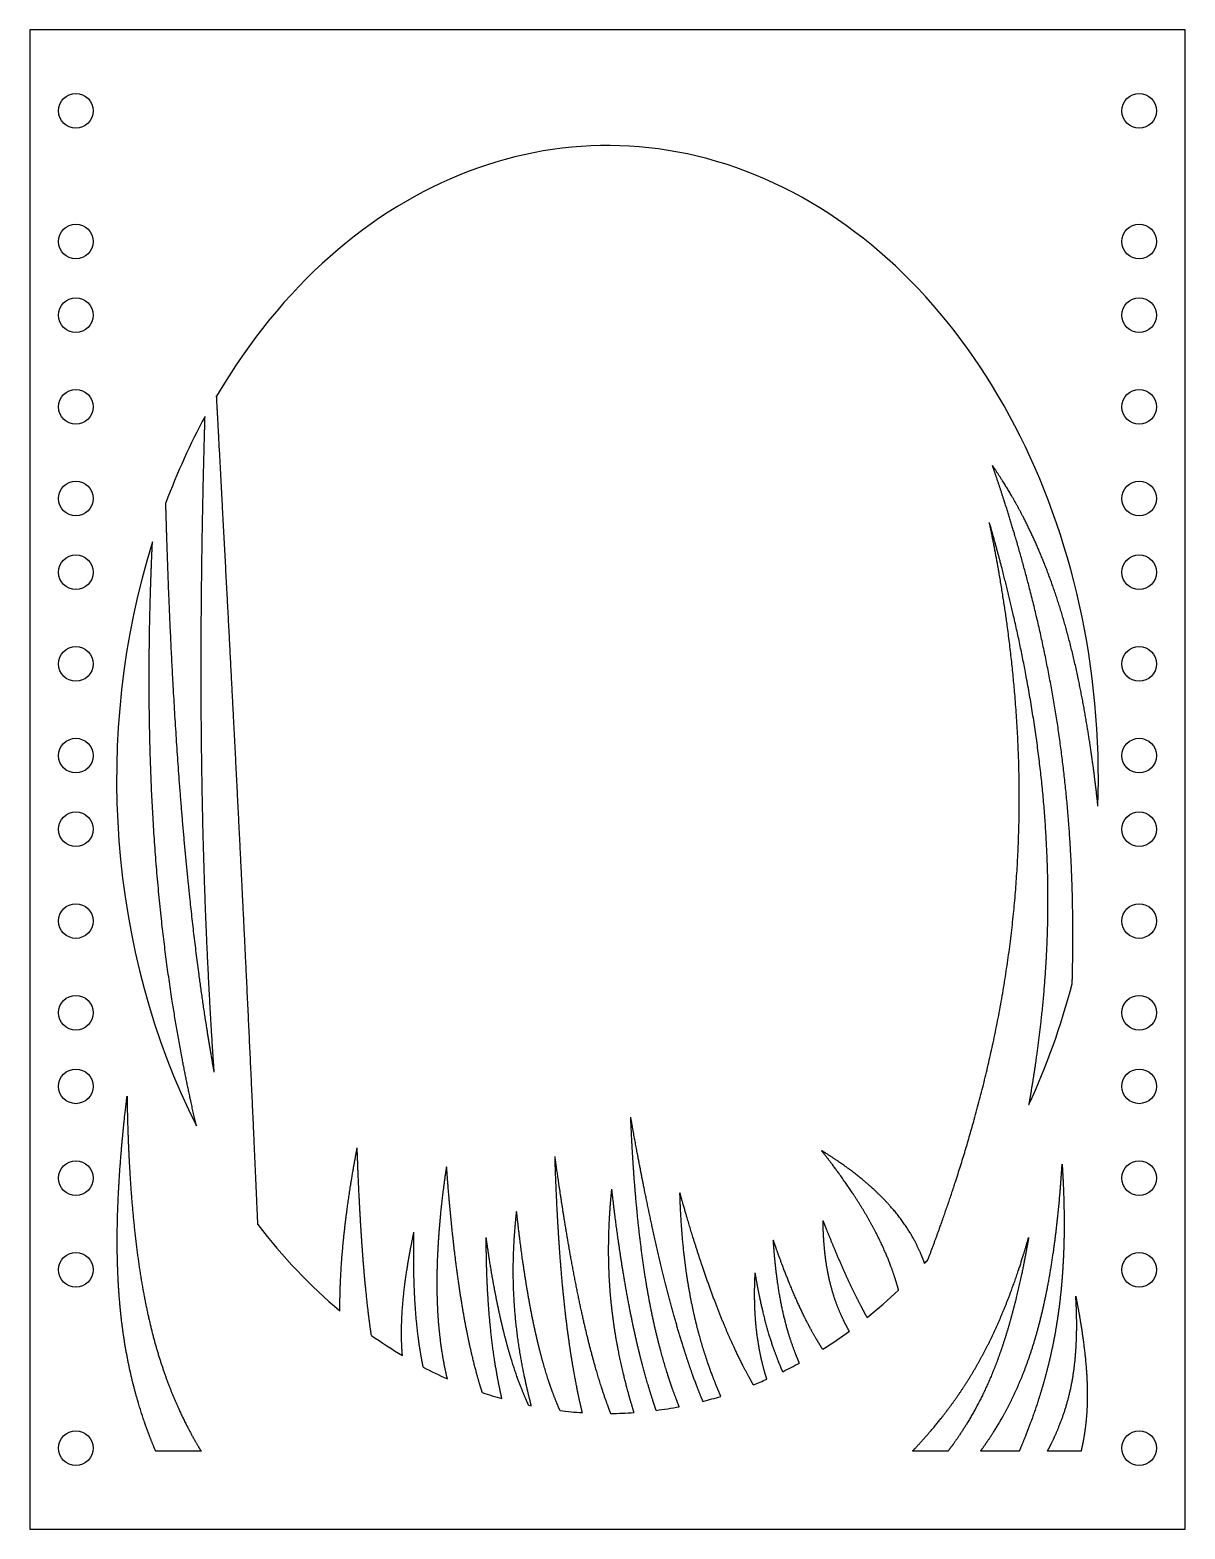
# Model space of a CAD drawing. Header units: millimetres. Extents: x 4 to 204, y -4 to 255.
import ezdxf

# ---------------------------------------------------------------- set-up
doc = ezdxf.new("R2010")
doc.units = ezdxf.units.MM
doc.layers.get('0').update_dxf_attribs({"linetype": 'CONTINUOUS'})

msp = doc.modelspace()

# ---------------------------------------------------------------- linework, layer by layer
for p, q in [((33.64, 9.47), (25.77, 9.47)), ((162.95, 9.47), (156.79, 9.47)), ((175.29, 9.47), (168.58, 9.47)), ((185.99, 9.47), (180.18, 9.47))]:
    msp.add_line(p, q)
msp.add_lwpolyline([(4, -4), (204, -4), (204, 255.5), (4, 255.5)], close=True)
for centre in [(11.94, 241.5), (196.06, 241.5), (11.94, 218.88), (196.06, 218.88), (11.94, 206.13), (196.06, 206.13), (11.94, 190.25), (196.06, 190.25), (11.94, 174.38), (196.06, 174.38), (11.94, 161.62), (196.06, 161.62), (11.94, 145.75), (196.06, 145.75), (11.94, 129.88), (196.06, 129.88), (11.94, 117.13), (196.06, 117.13), (11.94, 101.25), (196.06, 101.25), (11.94, 85.38), (196.06, 85.38), (11.94, 72.63), (196.06, 72.63), (11.94, 56.75), (196.06, 56.75), (11.94, 40.88), (196.06, 40.88), (11.94, 10), (196.06, 10)]:
    msp.add_circle(centre, 3)
for start_param, end_param in [(4.67049, 7.204343), (0.961145, 1.119231), (1.186276, 2.148906), (4.174097, 4.384432), (2.348881, 2.565029), (3.843948, 3.852783), (3.698971, 3.776184), (2.639831, 2.710655), (3.595552, 3.656712), (2.756858, 2.809301), (3.506717, 3.543275), (3.443385, 3.472231), (2.883676, 2.924865), (3.337234, 3.374584), (2.980249, 2.985715), (3.044725, 3.090347), (3.148134, 3.195711), (3.240988, 3.288185)]:
    msp.add_ellipse((104, 125.75), major_axis=(0, 109.75), ratio=0.774487, start_param=start_param, end_param=end_param)
for points, knots in [([(43.46, 48.71), (43.37, 50.75), (43.12, 56.4), (42.71, 65.85), (42.08, 79.46), (41.21, 97.8), (40.16, 118.95), (39.03, 141.11), (38.02, 160.3), (37.22, 175.28), (36.66, 185.71), (36.36, 191.36), (36.31, 192.14)], [0.2428616, 0.2428616, 0.2428616, 0.2428616, 0.2428616, 0.2428616, 0.3, 0.4, 0.5, 0.6, 0.7, 0.8, 0.9, 0.9159768, 0.9159768, 0.9159768, 0.9159768, 0.9159768, 0.9159768]), ([(35.9, 75.1), (35.79, 76.72), (35.46, 81.71), (34.96, 90.13), (34.38, 102.14), (33.87, 117.97), (33.6, 136.1), (33.61, 153.82), (33.81, 168.11), (34.04, 178.76), (34.23, 185.61), (34.31, 188.59)], [0.2514146, 0.2514146, 0.2514146, 0.2514146, 0.2514146, 0.2514146, 0.3, 0.4, 0.5, 0.6, 0.7, 0.8, 0.8765631, 0.8765631, 0.8765631, 0.8765631, 0.8765631, 0.8765631]), ([(188.93, 121.15), (188.91, 121.29), (188.69, 123.33), (188.23, 127.22), (187.46, 132.83), (186.27, 139.95), (184.51, 148.14), (182.4, 155.73), (179.96, 162.7), (177.18, 169.08), (174.72, 173.74), (172.74, 177), (171.36, 179.07), (170.66, 180.08)], [0.1926687, 0.1926687, 0.1926687, 0.1926687, 0.1926687, 0.1926687, 0.2, 0.3, 0.4, 0.5, 0.6, 0.7, 0.8, 0.9, 1, 1, 1, 1, 1, 1]), ([(184.47, 90.4), (184.47, 90.58), (184.54, 93.1), (184.62, 97.95), (184.6, 105.09), (184.26, 114.45), (183.31, 125.78), (181.8, 136.94), (179.76, 147.95), (177.21, 158.8), (174.81, 167.38), (172.81, 173.75), (171.39, 177.98), (170.66, 180.08)], [0.1922069, 0.1922069, 0.1922069, 0.1922069, 0.1922069, 0.1922069, 0.2, 0.3, 0.4, 0.5, 0.6, 0.7, 0.8, 0.9, 1, 1, 1, 1, 1, 1]), ([(35.9, 75.1), (35.38, 78.04), (34.31, 84.38), (32.84, 94.48), (31.17, 108.89), (29.54, 128.27), (28.54, 145.44), (27.97, 158.93), (27.67, 168.28), (27.53, 173.22), (27.52, 173.64)], [0.4099013, 0.4099013, 0.4099013, 0.4099013, 0.4099013, 0.4099013, 0.5, 0.6, 0.7, 0.8, 0.9, 0.909342, 0.909342, 0.909342, 0.909342, 0.909342, 0.909342]), ([(159.48, 42.61), (159.94, 43.81), (161.54, 48.08), (164.14, 55.43), (167.41, 65.84), (170.87, 79.29), (173.64, 94.56), (175.19, 109.79), (175.56, 124.97), (174.82, 140.11), (173.41, 152.19), (171.93, 161.23), (170.75, 167.25), (170.12, 170.26)], [0.1609686, 0.1609686, 0.1609686, 0.1609686, 0.1609686, 0.1609686, 0.2, 0.3, 0.4, 0.5, 0.6, 0.7, 0.8, 0.9, 1, 1, 1, 1, 1, 1]), ([(176.98, 69.48), (177.02, 69.71), (177.5, 72.36), (178.33, 77.45), (179.34, 85), (180.21, 95.03), (180.46, 107.37), (179.88, 119.79), (178.52, 132.3), (176.42, 144.88), (174.21, 155), (172.27, 162.62), (170.86, 167.71), (170.12, 170.26)], [0.190669, 0.190669, 0.190669, 0.190669, 0.190669, 0.190669, 0.2, 0.3, 0.4, 0.5, 0.6, 0.7, 0.8, 0.9, 1, 1, 1, 1, 1, 1]), ([(32.81, 65.78), (32.58, 66.78), (31.64, 70.94), (30.1, 78.31), (28.21, 89.06), (26.34, 103.46), (25.02, 120.68), (24.53, 136.82), (24.6, 149.72), (24.87, 159.12), (25.11, 164.88), (25.21, 166.92)], [0.2678919, 0.2678919, 0.2678919, 0.2678919, 0.2678919, 0.2678919, 0.3, 0.4, 0.5, 0.6, 0.7, 0.8, 0.8545077, 0.8545077, 0.8545077, 0.8545077, 0.8545077, 0.8545077]), ([(120.52, 18.09), (120.52, 18.11), (120.1, 19.12), (119.27, 21.18), (118.07, 24.48), (116.52, 29.26), (114.67, 35.84), (112.91, 42.98), (111.21, 50.62), (109.91, 57.09), (108.95, 62.13), (108.33, 65.58), (108.02, 67.32)], [0.2986401, 0.2986401, 0.2986401, 0.2986401, 0.2986401, 0.2986401, 0.3, 0.4, 0.5, 0.6, 0.7, 0.8, 0.9, 1, 1, 1, 1, 1, 1]), ([(116.42, 17.18), (116.29, 17.49), (115.81, 18.72), (115, 20.92), (113.92, 24.19), (112.66, 28.7), (111.42, 34.28), (110.39, 40.24), (109.55, 46.54), (108.87, 53.17), (108.46, 58.7), (108.22, 62.96), (108.08, 65.86), (108.02, 67.32)], [0.1653858, 0.1653858, 0.1653858, 0.1653858, 0.1653858, 0.1653858, 0.2, 0.3, 0.4, 0.5, 0.6, 0.7, 0.8, 0.9, 1, 1, 1, 1, 1, 1]), ([(57.66, 33.74), (57.66, 34.41), (57.67, 36), (57.73, 38.55), (57.91, 42.09), (58.32, 46.7), (58.93, 51.68), (59.54, 55.74), (60.07, 58.83), (60.45, 60.91), (60.65, 61.96)], [0.4274108, 0.4274108, 0.4274108, 0.4274108, 0.4274108, 0.4274108, 0.5, 0.6, 0.7, 0.8, 0.9, 1, 1, 1, 1, 1, 1]), ([(63.12, 29.53), (63.11, 29.55), (62.98, 30.43), (62.74, 32.21), (62.39, 35), (61.98, 38.96), (61.55, 44.24), (61.19, 49.84), (60.95, 54.55), (60.79, 58.21), (60.7, 60.7), (60.65, 61.96)], [0.3979512, 0.3979512, 0.3979512, 0.3979512, 0.3979512, 0.3979512, 0.4, 0.5, 0.6, 0.7, 0.8, 0.9, 1, 1, 1, 1, 1, 1]), ([(104.56, 16), (104.23, 16.86), (103.56, 18.68), (102.57, 21.61), (101.33, 25.88), (99.87, 31.79), (98.5, 38.29), (97.22, 45.25), (96.26, 51.14), (95.58, 55.74), (95.13, 58.88), (94.91, 60.47)], [0.3054962, 0.3054962, 0.3054962, 0.3054962, 0.3054962, 0.3054962, 0.4, 0.5, 0.6, 0.7, 0.8, 0.9, 1, 1, 1, 1, 1, 1]), ([(99.65, 16.14), (99.48, 16.83), (99.11, 18.45), (98.56, 21.07), (97.87, 24.8), (97.12, 29.81), (96.46, 35.4), (95.91, 41.28), (95.48, 47.43), (95.21, 52.53), (95.04, 56.46), (94.95, 59.13), (94.91, 60.47)], [0.2249604, 0.2249604, 0.2249604, 0.2249604, 0.2249604, 0.2249604, 0.3, 0.4, 0.5, 0.6, 0.7, 0.8, 0.9, 1, 1, 1, 1, 1, 1]), ([(158.91, 41.98), (158.87, 42.1), (158.59, 42.87), (158.02, 44.27), (157.07, 46.25), (155.56, 48.76), (153.36, 51.59), (150.78, 54.27), (147.87, 56.82), (145.29, 58.75), (143.22, 60.16), (141.78, 61.07), (141.05, 61.52)], [0.2809531, 0.2809531, 0.2809531, 0.2809531, 0.2809531, 0.2809531, 0.3, 0.4, 0.5, 0.6, 0.7, 0.8, 0.9, 1, 1, 1, 1, 1, 1]), ([(154.39, 37.37), (154.37, 37.47), (154.16, 38.23), (153.74, 39.66), (153.02, 41.76), (151.89, 44.54), (150.24, 47.91), (148.31, 51.29), (146.13, 54.69), (144.2, 57.41), (142.67, 59.46), (141.6, 60.83), (141.05, 61.52)], [0.2852289, 0.2852289, 0.2852289, 0.2852289, 0.2852289, 0.2852289, 0.3, 0.4, 0.5, 0.6, 0.7, 0.8, 0.9, 1, 1, 1, 1, 1, 1]), ([(76.27, 22), (76.15, 22.53), (75.81, 24.02), (75.33, 26.52), (74.83, 30.13), (74.49, 34.98), (74.45, 40.56), (74.72, 46.37), (75.16, 51.2), (75.61, 54.91), (75.96, 57.42), (76.15, 58.68)], [0.3443862, 0.3443862, 0.3443862, 0.3443862, 0.3443862, 0.3443862, 0.4, 0.5, 0.6, 0.7, 0.8, 0.9, 1, 1, 1, 1, 1, 1]), ([(82.32, 19.63), (82.19, 20.04), (81.77, 21.38), (81.09, 23.75), (80.21, 27.3), (79.2, 32.25), (78.23, 38.28), (77.4, 44.7), (76.84, 50.13), (76.47, 54.35), (76.25, 57.23), (76.15, 58.68)], [0.3559231, 0.3559231, 0.3559231, 0.3559231, 0.3559231, 0.3559231, 0.4, 0.5, 0.6, 0.7, 0.8, 0.9, 1, 1, 1, 1, 1, 1]), ([(108.6, 16.16), (108.54, 16.34), (108.2, 17.47), (107.59, 19.55), (106.79, 22.59), (105.88, 26.57), (105.06, 31.32), (104.5, 36.05), (104.2, 40.76), (104.15, 45.46), (104.28, 49.21), (104.48, 52.01), (104.65, 53.88), (104.75, 54.81)], [0.1817806, 0.1817806, 0.1817806, 0.1817806, 0.1817806, 0.1817806, 0.2, 0.3, 0.4, 0.5, 0.6, 0.7, 0.8, 0.9, 1, 1, 1, 1, 1, 1]), ([(112.43, 16.54), (112.21, 17.2), (111.67, 18.81), (110.84, 21.44), (109.79, 25.21), (108.59, 30.3), (107.45, 36.01), (106.43, 42), (105.7, 47), (105.21, 50.87), (104.9, 53.49), (104.75, 54.81)], [0.3288224, 0.3288224, 0.3288224, 0.3288224, 0.3288224, 0.3288224, 0.4, 0.5, 0.6, 0.7, 0.8, 0.9, 1, 1, 1, 1, 1, 1]), ([(129.26, 20.96), (128.96, 21.48), (128.23, 22.79), (127.09, 24.95), (125.56, 28.1), (123.7, 32.44), (121.8, 37.42), (119.98, 42.72), (118.57, 47.18), (117.54, 50.65), (116.87, 53.02), (116.54, 54.21)], [0.3306647, 0.3306647, 0.3306647, 0.3306647, 0.3306647, 0.3306647, 0.4, 0.5, 0.6, 0.7, 0.8, 0.9, 1, 1, 1, 1, 1, 1]), ([(123.63, 18.97), (123.44, 19.39), (122.9, 20.67), (122.04, 22.82), (120.94, 25.89), (119.72, 29.93), (118.63, 34.56), (117.77, 39.31), (117.14, 44.17), (116.81, 48.14), (116.64, 51.16), (116.57, 53.19), (116.54, 54.21)], [0.250416, 0.250416, 0.250416, 0.250416, 0.250416, 0.250416, 0.3, 0.4, 0.5, 0.6, 0.7, 0.8, 0.9, 1, 1, 1, 1, 1, 1]), ([(90.8, 17.33), (90.62, 18.07), (90.21, 19.71), (89.63, 22.23), (88.96, 25.62), (88.31, 29.84), (87.88, 34.17), (87.66, 38.43), (87.66, 42.65), (87.81, 45.99), (88.01, 48.47), (88.18, 50.11), (88.27, 50.94)], [0.2176767, 0.2176767, 0.2176767, 0.2176767, 0.2176767, 0.2176767, 0.3, 0.4, 0.5, 0.6, 0.7, 0.8, 0.9, 1, 1, 1, 1, 1, 1]), ([(95.78, 16.51), (95.57, 16.98), (95.04, 18.22), (94.21, 20.33), (93.16, 23.48), (91.97, 27.89), (90.84, 33.09), (89.85, 38.67), (89.16, 43.42), (88.69, 47.12), (88.41, 49.65), (88.27, 50.94)], [0.337269, 0.337269, 0.337269, 0.337269, 0.337269, 0.337269, 0.4, 0.5, 0.6, 0.7, 0.8, 0.9, 1, 1, 1, 1, 1, 1]), ([(148.96, 32.61), (148.93, 32.67), (148.7, 33.08), (148.29, 33.85), (147.69, 34.99), (146.9, 36.54), (145.97, 38.49), (145.03, 40.52), (144.1, 42.63), (143.17, 44.82), (142.43, 46.62), (141.88, 48), (141.51, 48.94), (141.33, 49.41)], [0.1817383, 0.1817383, 0.1817383, 0.1817383, 0.1817383, 0.1817383, 0.2, 0.3, 0.4, 0.5, 0.6, 0.7, 0.8, 0.9, 1, 1, 1, 1, 1, 1]), ([(145.87, 30.24), (145.77, 30.43), (145.45, 31), (144.94, 31.97), (144.28, 33.37), (143.53, 35.23), (142.83, 37.39), (142.27, 39.64), (141.85, 41.97), (141.56, 44.38), (141.41, 46.36), (141.35, 47.87), (141.33, 48.89), (141.33, 49.41)], [0.1521542, 0.1521542, 0.1521542, 0.1521542, 0.1521542, 0.1521542, 0.2, 0.3, 0.4, 0.5, 0.6, 0.7, 0.8, 0.9, 1, 1, 1, 1, 1, 1]), ([(68.49, 26.03), (68.45, 26.6), (68.36, 27.82), (68.3, 29.72), (68.34, 32.38), (68.59, 35.86), (69.04, 39.56), (69.54, 42.62), (69.98, 44.97), (70.31, 46.56), (70.48, 47.36)], [0.4106644, 0.4106644, 0.4106644, 0.4106644, 0.4106644, 0.4106644, 0.5, 0.6, 0.7, 0.8, 0.9, 1, 1, 1, 1, 1, 1]), ([(72.1, 24.02), (72.04, 24.32), (71.82, 25.36), (71.5, 27.17), (71.11, 29.86), (70.75, 33.53), (70.51, 37.92), (70.43, 41.6), (70.43, 44.44), (70.46, 46.38), (70.48, 47.36)], [0.4591372, 0.4591372, 0.4591372, 0.4591372, 0.4591372, 0.4591372, 0.5, 0.6, 0.7, 0.8, 0.9, 1, 1, 1, 1, 1, 1]), ([(90.35, 17.43), (90.23, 17.68), (89.78, 18.66), (89.04, 20.4), (88.06, 23.02), (86.9, 26.68), (85.73, 31.19), (84.69, 36), (83.96, 40.07), (83.46, 43.22), (83.15, 45.38), (83, 46.47)], [0.3633456, 0.3633456, 0.3633456, 0.3633456, 0.3633456, 0.3633456, 0.4, 0.5, 0.6, 0.7, 0.8, 0.9, 1, 1, 1, 1, 1, 1]), ([(85.72, 18.57), (85.72, 18.58), (85.55, 19.3), (85.24, 20.76), (84.8, 22.97), (84.3, 25.99), (83.81, 29.87), (83.44, 33.87), (83.18, 37.97), (83.06, 41.32), (83.01, 43.88), (83, 45.6), (83, 46.47)], [0.2985768, 0.2985768, 0.2985768, 0.2985768, 0.2985768, 0.2985768, 0.3, 0.4, 0.5, 0.6, 0.7, 0.8, 0.9, 1, 1, 1, 1, 1, 1]), ([(141.27, 27.12), (141.11, 27.36), (140.66, 28.06), (139.93, 29.26), (138.94, 31.02), (137.7, 33.46), (136.4, 36.33), (135.13, 39.39), (134.15, 41.96), (133.42, 43.97), (132.95, 45.33), (132.71, 46.02)], [0.3443231, 0.3443231, 0.3443231, 0.3443231, 0.3443231, 0.3443231, 0.4, 0.5, 0.6, 0.7, 0.8, 0.9, 1, 1, 1, 1, 1, 1]), ([(137.23, 24.74), (137.21, 24.78), (136.97, 25.33), (136.53, 26.4), (135.91, 28.02), (135.18, 30.27), (134.43, 33.17), (133.82, 36.2), (133.33, 39.35), (133.03, 41.97), (132.86, 43.98), (132.76, 45.33), (132.71, 46.02)], [0.2917531, 0.2917531, 0.2917531, 0.2917531, 0.2917531, 0.2917531, 0.3, 0.4, 0.5, 0.6, 0.7, 0.8, 0.9, 1, 1, 1, 1, 1, 1]), ([(131.59, 21.94), (131.48, 22.29), (131.18, 23.27), (130.74, 24.88), (130.24, 27.16), (129.78, 30.14), (129.51, 33.48), (129.44, 36.2), (129.48, 38.27), (129.54, 39.66), (129.58, 40.36)], [0.4435411, 0.4435411, 0.4435411, 0.4435411, 0.4435411, 0.4435411, 0.5, 0.6, 0.7, 0.8, 0.9, 1, 1, 1, 1, 1, 1]), ([(134.35, 23.23), (134.3, 23.35), (134, 24.03), (133.46, 25.32), (132.73, 27.25), (131.87, 29.91), (130.98, 33.23), (130.37, 36.01), (129.95, 38.16), (129.7, 39.62), (129.58, 40.36)], [0.480328, 0.480328, 0.480328, 0.480328, 0.480328, 0.480328, 0.5, 0.6, 0.7, 0.8, 0.9, 1, 1, 1, 1, 1, 1])]:
    msp.add_open_spline(points, degree=5, knots=knots)
for points in [[(25.77, 9.47), (25.37, 10.41), (24.59, 12.32), (23.51, 15.27), (22.24, 19.35), (20.95, 24.74), (19.98, 30.44), (19.36, 36.46), (19.06, 42.8), (19.08, 49.43), (19.39, 56.34), (19.84, 62.06), (20.28, 66.45), (20.63, 69.42), (20.81, 70.92)], [(20.81, 70.92), (20.83, 69.32), (20.89, 66.16), (21.05, 61.5), (21.37, 55.48), (21.98, 48.28), (22.83, 41.45), (23.93, 35.03), (25.32, 29.04), (26.99, 23.51), (28.94, 18.41), (30.7, 14.65), (32.13, 11.99), (33.13, 10.3), (33.64, 9.47)], [(168.58, 9.47), (169.08, 10.15), (170.06, 11.53), (171.48, 13.69), (173.24, 16.74), (175.23, 20.88), (176.99, 25.36), (178.49, 30.19), (179.76, 35.38), (180.8, 40.89), (181.63, 46.7), (182.15, 51.56), (182.47, 55.32), (182.64, 57.88), (182.72, 59.17)], [(182.72, 59.17), (182.79, 58.06), (182.92, 55.84), (183.05, 52.56), (183.12, 48.24), (182.99, 42.94), (182.63, 37.77), (182.03, 32.72), (181.17, 27.82), (180.05, 23.05), (178.69, 18.4), (177.43, 14.77), (176.39, 12.1), (175.66, 10.35), (175.29, 9.47)], [(156.79, 9.47), (157.34, 10.05), (158.43, 11.21), (160.03, 13), (162.08, 15.47), (164.49, 18.73), (166.75, 22.15), (168.84, 25.77), (170.76, 29.57), (172.52, 33.55), (174.13, 37.7), (175.31, 41.14), (176.14, 43.78), (176.66, 45.57), (176.92, 46.47)], [(176.92, 46.47), (176.76, 45.53), (176.43, 43.68), (175.9, 40.94), (175.14, 37.39), (174.07, 33.13), (172.89, 29.07), (171.58, 25.24), (170.13, 21.63), (168.53, 18.26), (166.8, 15.12), (165.32, 12.76), (164.16, 11.08), (163.36, 10), (162.95, 9.47)], [(180.18, 9.47), (180.42, 9.92), (180.89, 10.82), (181.55, 12.2), (182.36, 14.09), (183.23, 16.53), (183.96, 19.07), (184.52, 21.71), (184.92, 24.45), (185.16, 27.29), (185.27, 30.21), (185.25, 32.62), (185.19, 34.45), (185.12, 35.69), (185.08, 36.31)], [(185.08, 36.31), (185.21, 35.66), (185.46, 34.37), (185.8, 32.46), (186.2, 29.98), (186.61, 26.97), (186.9, 24.08), (187.07, 21.31), (187.11, 18.68), (187.02, 16.18), (186.8, 13.82), (186.53, 12.02), (186.28, 10.73), (186.09, 9.89), (185.99, 9.47)]]:
    msp.add_open_spline(points, degree=5)

doc.saveas('drawing.dxf')
